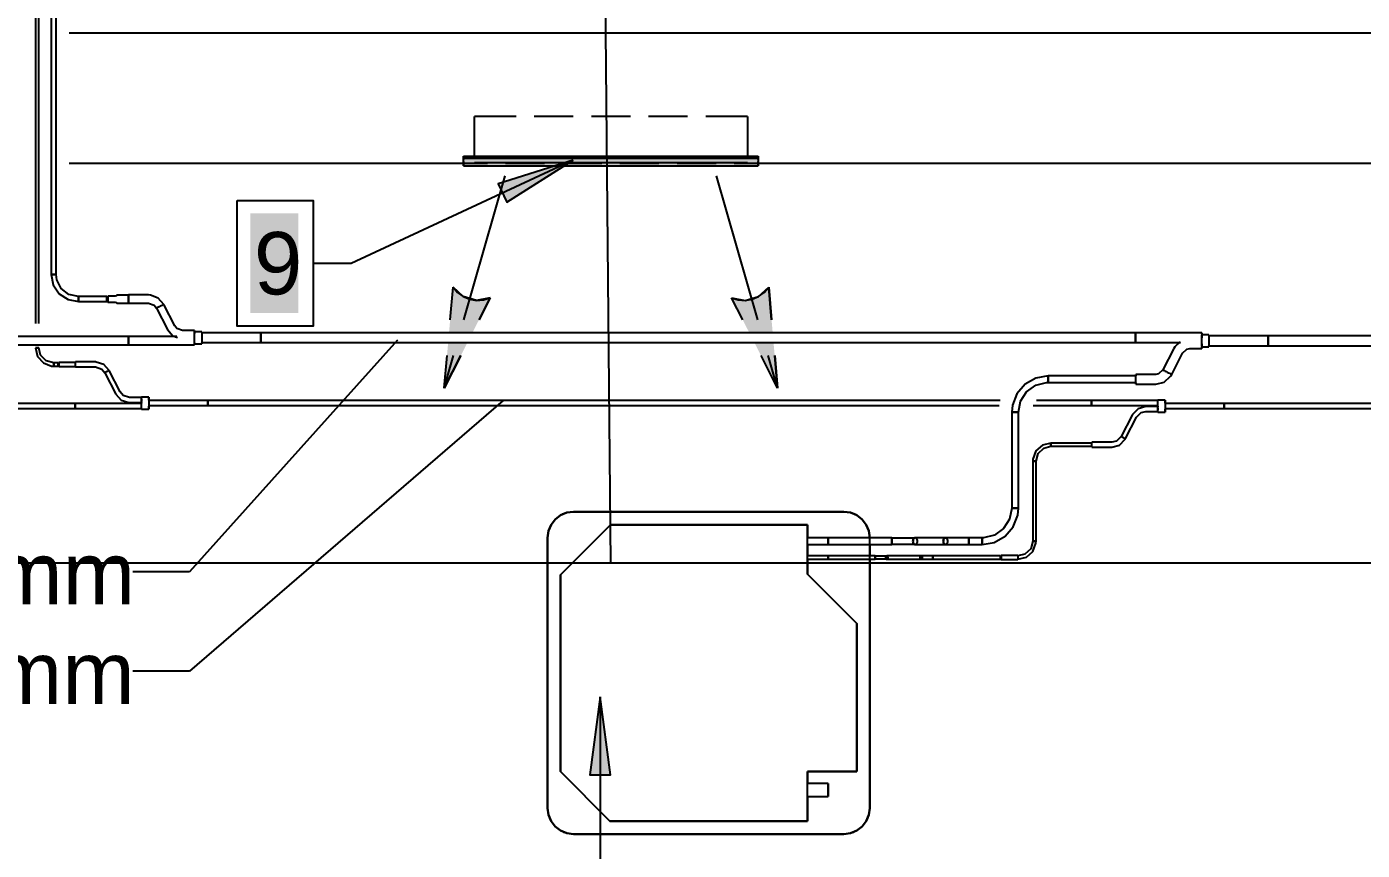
# Model space of a CAD drawing. Extents: x 25325 to 182345, y 3956 to 147305.
# Drawn here: x 91180.438 to 91182.461, y 73651.992 to 73653.239 of the extents above; entities that cross this region are included whole.
import ezdxf

# ---------------------------------------------------------------- set-up
doc = ezdxf.new("R2010")
doc.units = 0
doc.header["$MEASUREMENT"] = 0
doc.layers.add('CAT6A UNDERGROUND PORTS ROUTING', color=1, linetype='CONTINUOUS')
doc.styles.add('PDF Arial', font='arial.ttf')

# ---------------------------------------------------------------- blocks, each defined once
blk = doc.blocks.new('Sheet-Климатична и вентилационна система офис помещение етаж 4_1')
at = {"layer": 'CAT6A UNDERGROUND PORTS ROUTING', "transparency": 33554687}
for color, points in [(256, [(13.4267, 15.7441), (13.5494, 15.7441), (13.5494, 15.7477), (13.103, 15.7477), (13.103, 15.7441)]), (256, [(13.5494, 15.7332), (13.5494, 15.7441), (13.103, 15.7441), (13.103, 15.7332), (13.4267, 15.7332)]), (7, [(13.2693, 15.7417), (13.1556, 15.7061), (13.1687, 15.6779)]), (7, [(13.3098, 14.9291), (13.2943, 14.811), (13.3254, 14.811)])]:
    blk.add_hatch(color=color, dxfattribs=at).paths.add_polyline_path(points)
at = {"layer": 'CAT6A UNDERGROUND PORTS ROUTING', "true_color": 0xffffff, "transparency": 33554687}
blk.add_hatch(color=7, dxfattribs=at).paths.add_polyline_path([(12.7799, 15.6611), (12.8528, 15.6611), (12.8528, 15.5101), (12.7799, 15.5101)])
at = {"layer": 'CAT6A UNDERGROUND PORTS ROUTING', "transparency": 33554687}
h = blk.add_hatch(color=256, dxfattribs=at)
h.paths.add_polyline_path([(13.0737, 15.3964), (13.1088, 15.4654), (13.0797, 15.4654), (13.0768, 15.4326)])
h.paths.add_polyline_path([(13.0854, 15.4804), (13.1165, 15.4804), (13.1434, 15.5332), (13.1333, 15.5301), (13.1227, 15.5293), (13.1123, 15.5311), (13.1025, 15.5351), (13.0939, 15.5414), (13.0871, 15.5494), (13.081, 15.4804)])
h = blk.add_hatch(color=256, dxfattribs=at)
h.paths.add_polyline_path([(13.5787, 15.3964), (13.5726, 15.4654), (13.5436, 15.4654), (13.5602, 15.4326)])
h.paths.add_polyline_path([(13.5713, 15.4804), (13.5653, 15.5494), (13.5584, 15.5414), (13.5498, 15.5351), (13.5401, 15.5311), (13.5296, 15.5293), (13.5191, 15.5301), (13.509, 15.5332), (13.5359, 15.4804), (13.5669, 15.4804)])
at = {"layer": 'CAT6A UNDERGROUND PORTS ROUTING', "color": 6, "transparency": 33554687}
for points in [[(12.4547, 18.0364), (12.4547, 15.4943)], [(12.4597, 15.4943), (12.4597, 18.0364)], [(12.4784, 18.0035), (12.4784, 15.5688)], [(12.4859, 15.5688), (12.4859, 18.0035)], [(12.4785, 15.5688), (12.4784, 15.5688)], [(12.4784, 15.5688), (12.4785, 15.5688)], [(12.4785, 15.5688), (12.4784, 15.5688)], [(12.4821, 15.5688), (12.4811, 15.5688), (12.4802, 15.5688), (12.4795, 15.5688), (12.4789, 15.5688), (12.4785, 15.5688), (12.4784, 15.5688)], [(12.4784, 15.5688), (12.4816, 15.5529), (12.4907, 15.5394), (12.5043, 15.5305), (12.5196, 15.5276)], [(12.4784, 15.5688), (12.4785, 15.5688), (12.4789, 15.5688), (12.4795, 15.5688), (12.4802, 15.5688), (12.4811, 15.5688), (12.4821, 15.5688), (12.4831, 15.5688), (12.484, 15.5688), (12.4848, 15.5688), (12.4854, 15.5688), (12.4857, 15.5688)], [(12.4857, 15.5688), (12.4854, 15.5688), (12.4848, 15.5688), (12.484, 15.5688), (12.4831, 15.5688), (12.4821, 15.5688)], [(12.4859, 15.5688), (12.4857, 15.5688)], [(12.5196, 15.5351), (12.5052, 15.5383), (12.4936, 15.5473), (12.4869, 15.5604), (12.4859, 15.5688)], [(12.6259, 15.5376), (12.5957, 15.5376)], [(12.5957, 15.5251), (12.5957, 15.5253), (12.5957, 15.5259), (12.5957, 15.5269), (12.5957, 15.5282), (12.5957, 15.5297), (12.5957, 15.5313), (12.5957, 15.533), (12.5957, 15.5345), (12.5957, 15.5358), (12.5957, 15.5367), (12.5957, 15.5374), (12.5957, 15.5376)], [(12.6491, 15.5233), (12.6406, 15.533), (12.6286, 15.5375), (12.6259, 15.5376)], [(12.5196, 15.535), (12.5196, 15.5351)], [(12.5629, 15.5351), (12.5196, 15.5351)], [(12.5196, 15.5313), (12.5196, 15.5323), (12.5196, 15.5332), (12.5196, 15.534), (12.5196, 15.5346), (12.5196, 15.535)], [(12.5196, 15.535), (12.5196, 15.5346), (12.5196, 15.534), (12.5196, 15.5332), (12.5196, 15.5323), (12.5196, 15.5313), (12.5196, 15.5304), (12.5196, 15.5295), (12.5196, 15.5287), (12.5196, 15.5281), (12.5196, 15.5277), (12.5196, 15.5276)], [(12.5196, 15.5276), (12.5196, 15.5277), (12.5196, 15.5281), (12.5196, 15.5287), (12.5196, 15.5295), (12.5196, 15.5304), (12.5196, 15.5313)], [(12.5196, 15.5276), (12.5196, 15.5277)], [(12.5196, 15.5276), (12.5196, 15.5277)], [(12.5196, 15.5277), (12.5196, 15.5276)], [(12.5196, 15.5276), (12.5629, 15.5276)], [(12.5629, 15.5271), (12.5629, 15.529), (12.5629, 15.5331), (12.5629, 15.5355), (12.5629, 15.5356)], [(12.5629, 15.5356), (12.5629, 15.5336), (12.5629, 15.5296), (12.5629, 15.5271), (12.5629, 15.5271)], [(12.5629, 15.5351), (12.5629, 15.535), (12.5629, 15.5346), (12.5629, 15.534), (12.5629, 15.5332), (12.5629, 15.5323), (12.5629, 15.5313)], [(12.5629, 15.5313), (12.5629, 15.5323), (12.5629, 15.5332)], [(12.5629, 15.5313), (12.5629, 15.5304), (12.5629, 15.5295), (12.5629, 15.5287), (12.5629, 15.5281), (12.5629, 15.5277), (12.5629, 15.5276)], [(12.5629, 15.5295), (12.5629, 15.5304), (12.5629, 15.5313)], [(12.5642, 15.5358), (12.5642, 15.5357)], [(12.5642, 15.5357), (12.5642, 15.5358)], [(12.576, 15.5358), (12.5642, 15.5358)], [(12.5642, 15.5358), (12.5642, 15.5357)], [(12.5642, 15.5268), (12.5642, 15.527), (12.5642, 15.5274), (12.5642, 15.5282), (12.5642, 15.5291), (12.5642, 15.5302), (12.5642, 15.5313), (12.5642, 15.5325), (12.5642, 15.5336), (12.5642, 15.5345), (12.5642, 15.5352), (12.5642, 15.5357), (12.5642, 15.5358)], [(12.5642, 15.5356), (12.5642, 15.5336), (12.5642, 15.5296), (12.5642, 15.5271), (12.5642, 15.5271)], [(12.5642, 15.5271), (12.5642, 15.529), (12.5642, 15.5331), (12.5642, 15.5355), (12.5642, 15.5356)], [(12.5642, 15.5345), (12.5642, 15.5336), (12.5642, 15.5325), (12.5642, 15.5313), (12.5642, 15.5302), (12.5642, 15.5291), (12.5642, 15.5282)], [(12.5642, 15.527), (12.5642, 15.5268)], [(12.5642, 15.5268), (12.5642, 15.527)], [(12.5642, 15.527), (12.5642, 15.5268)], [(12.5642, 15.5268), (12.576, 15.5268)], [(12.5776, 15.5373), (12.576, 15.5358)], [(12.576, 15.5268), (12.5776, 15.5253)], [(12.5957, 15.5373), (12.5776, 15.5373)], [(12.5776, 15.5253), (12.5957, 15.5253)], [(12.5957, 15.5365), (12.5957, 15.5356), (12.5957, 15.5343), (12.5957, 15.5329), (12.5957, 15.5313), (12.5957, 15.5298), (12.5957, 15.5283), (12.5957, 15.5271), (12.5957, 15.5261)], [(12.5957, 15.5251), (12.6259, 15.5251)], [(12.6259, 15.5251), (12.6346, 15.522), (12.6379, 15.5177)], [(12.6387, 15.5181), (12.6381, 15.5178), (12.6379, 15.5177)], [(12.6379, 15.5177), (12.6544, 15.4853)], [(12.6396, 15.5185), (12.6387, 15.5181)], [(12.6407, 15.5191), (12.6396, 15.5185)], [(12.6421, 15.5198), (12.6407, 15.5191)], [(12.645, 15.5213), (12.6435, 15.5205), (12.6421, 15.5198)], [(12.6463, 15.5219), (12.645, 15.5213)], [(12.6491, 15.5233), (12.6489, 15.5232), (12.6483, 15.523), (12.6475, 15.5225), (12.6463, 15.5219)], [(12.6655, 15.491), (12.6491, 15.5233)], [(12.6544, 15.4853), (12.6629, 15.4757), (12.6698, 15.4732)], [(12.6775, 15.4837), (12.6689, 15.4868), (12.6655, 15.491)], [(12.6957, 15.4837), (12.6775, 15.4837)], [(12.6957, 15.4837), (12.6957, 15.4835), (12.6957, 15.4828), (12.6957, 15.4818), (12.6957, 15.4806), (12.6957, 15.4793)], [(12.6957, 15.482), (12.6957, 15.4828)], [(12.7067, 15.482), (12.6957, 15.482)], [(12.6957, 15.4641), (12.6957, 15.465), (12.6957, 15.4665), (12.6957, 15.4684), (12.6957, 15.4705), (12.6957, 15.4729), (12.6957, 15.4752), (12.6957, 15.4774), (12.6957, 15.4793), (12.6957, 15.4807), (12.6957, 15.4817)], [(12.7067, 15.482), (12.7067, 15.4817), (12.7067, 15.4807), (12.7067, 15.4793), (12.7067, 15.4774), (12.7067, 15.4752), (12.7067, 15.4729), (12.7067, 15.4705), (12.7067, 15.4684), (12.7067, 15.4665), (12.7067, 15.465), (12.7067, 15.4641), (12.7067, 15.4638)], [(12.7067, 15.4807), (12.7067, 15.4817)], [(12.796, 15.4804), (12.7067, 15.4804)], [(12.796, 15.4804), (12.796, 15.4802), (12.796, 15.4794), (12.796, 15.4782), (12.796, 15.4767), (12.796, 15.4748), (12.796, 15.4729), (12.796, 15.4709), (12.796, 15.4691), (12.796, 15.4676), (12.796, 15.4664), (12.796, 15.4656), (12.796, 15.4654)], [(14.1208, 15.4804), (12.796, 15.4804)], [(12.796, 15.4729), (12.796, 15.4748), (12.796, 15.4767), (12.796, 15.4782), (12.796, 15.4794), (12.796, 15.4802), (12.796, 15.4804)], [(14.1208, 15.4804), (14.1208, 15.4802), (14.1208, 15.4794), (14.1208, 15.4782), (14.1208, 15.4767), (14.1208, 15.4748), (14.1208, 15.4729)], [(14.2212, 15.4804), (14.1208, 15.4804)], [(14.1208, 15.4654), (14.1208, 15.4656), (14.1208, 15.4664), (14.1208, 15.4676), (14.1208, 15.4691), (14.1208, 15.4709), (14.1208, 15.4729), (14.1208, 15.4748), (14.1208, 15.4767), (14.1208, 15.4782), (14.1208, 15.4794), (14.1208, 15.4802), (14.1208, 15.4804)], [(14.2212, 15.4804), (14.2212, 15.4802), (14.2212, 15.4794), (14.2212, 15.4782), (14.2212, 15.4767), (14.2212, 15.4748), (14.2212, 15.4729)], [(14.2212, 15.4785), (14.2212, 15.4794)], [(14.2322, 15.4774), (14.2212, 15.4774)], [(14.2212, 15.4596), (14.2212, 15.4605), (14.2212, 15.4619), (14.2212, 15.4638), (14.2212, 15.466), (14.2212, 15.4683), (14.2212, 15.4707), (14.2212, 15.4729), (14.2212, 15.4748), (14.2212, 15.4762), (14.2212, 15.4771)], [(14.2322, 15.4774), (14.2322, 15.4771), (14.2322, 15.4762), (14.2322, 15.4748), (14.2322, 15.4729), (14.2322, 15.4707), (14.2322, 15.4683), (14.2322, 15.466), (14.2322, 15.4638), (14.2322, 15.4619), (14.2322, 15.4605), (14.2322, 15.4596), (14.2322, 15.4593)], [(14.2322, 15.4762), (14.2322, 15.4771)], [(12.5953, 15.4746), (10.4369, 15.4746)], [(10.4369, 15.4621), (12.5953, 15.4621)], [(12.4548, 15.4573), (12.4547, 15.4573)], [(12.4547, 15.4573), (12.4548, 15.4573)], [(12.4548, 15.4573), (12.4547, 15.4573)], [(12.4572, 15.4573), (12.4565, 15.4573), (12.4559, 15.4573), (12.4554, 15.4573), (12.455, 15.4573), (12.4548, 15.4573), (12.4547, 15.4573)], [(12.4547, 15.4573), (12.4579, 15.4445), (12.4667, 15.4346), (12.4791, 15.43), (12.4822, 15.4298)], [(12.4547, 15.4573), (12.4548, 15.4573), (12.455, 15.4573), (12.4554, 15.4573), (12.4559, 15.4573), (12.4565, 15.4573), (12.4572, 15.4573), (12.4578, 15.4573), (12.4584, 15.4573), (12.4589, 15.4573), (12.4593, 15.4573), (12.4596, 15.4573)], [(12.4596, 15.4573), (12.4593, 15.4573), (12.4589, 15.4573), (12.4584, 15.4573), (12.4578, 15.4573), (12.4572, 15.4573)], [(12.4597, 15.4573), (12.4596, 15.4573)], [(12.4822, 15.4348), (12.4706, 15.438), (12.4624, 15.4466), (12.4597, 15.4573)], [(12.5953, 15.4746), (12.5953, 15.4744), (12.5953, 15.4738), (12.5953, 15.4728), (12.5953, 15.4715), (12.5953, 15.47), (12.5953, 15.4683)], [(12.6687, 15.4746), (12.5953, 15.4746)], [(12.5953, 15.4621), (12.5953, 15.4623), (12.5953, 15.4629), (12.5953, 15.4639), (12.5953, 15.4652), (12.5953, 15.4667), (12.5953, 15.4683), (12.5953, 15.47), (12.5953, 15.4715), (12.5953, 15.4728), (12.5953, 15.4738), (12.5953, 15.4744), (12.5953, 15.4746)], [(12.5953, 15.4683), (12.5953, 15.4667), (12.5953, 15.4652), (12.5953, 15.4639), (12.5953, 15.4629), (12.5953, 15.4623), (12.5953, 15.4621)], [(12.5953, 15.4621), (12.6957, 15.4621)], [(12.6957, 15.4652), (12.6957, 15.4639), (12.6957, 15.4629), (12.6957, 15.4623), (12.6957, 15.4621)], [(12.6957, 15.4638), (12.7067, 15.4638)], [(12.6957, 15.4629), (12.6957, 15.4638)], [(12.7067, 15.4654), (12.796, 15.4654)], [(12.7067, 15.4641), (12.7067, 15.465)], [(12.796, 15.4654), (12.796, 15.4656), (12.796, 15.4664), (12.796, 15.4676), (12.796, 15.4691), (12.796, 15.4709), (12.796, 15.4729)], [(12.796, 15.4654), (14.1208, 15.4654)], [(14.1208, 15.4729), (14.1208, 15.4709), (14.1208, 15.4691), (14.1208, 15.4676), (14.1208, 15.4664), (14.1208, 15.4656), (14.1208, 15.4654)], [(14.1208, 15.4654), (14.1889, 15.4654)], [(14.1887, 15.4668), (14.1804, 15.4593), (14.1788, 15.4565)], [(14.2212, 15.4638), (14.2212, 15.4619), (14.2212, 15.46), (14.2212, 15.4585), (14.2212, 15.4573), (14.2212, 15.4565), (14.2212, 15.4563)], [(14.2212, 15.4593), (14.2322, 15.4593)], [(14.2212, 15.4573), (14.2212, 15.4585)], [(14.3216, 15.4759), (14.2322, 15.4759)], [(14.2322, 15.4608), (14.3216, 15.4608)], [(14.2322, 15.4596), (14.2322, 15.4605)], [(14.3216, 15.4759), (14.3216, 15.4756), (14.3216, 15.4749), (14.3216, 15.4737), (14.3216, 15.4721), (14.3216, 15.4703), (14.3216, 15.4683), (14.3216, 15.4664), (14.3216, 15.4646), (14.3216, 15.463), (14.3216, 15.4618), (14.3216, 15.4611), (14.3216, 15.4608)], [(16.5927, 15.4759), (14.3216, 15.4759)], [(14.3216, 15.4683), (14.3216, 15.4703), (14.3216, 15.4721), (14.3216, 15.4737), (14.3216, 15.4749), (14.3216, 15.4756), (14.3216, 15.4759)], [(14.3216, 15.4608), (14.3216, 15.4611), (14.3216, 15.4618), (14.3216, 15.463), (14.3216, 15.4646), (14.3216, 15.4664), (14.3216, 15.4683)], [(14.3216, 15.4608), (16.5927, 15.4608)], [(14.1788, 15.4565), (14.1623, 15.4241)], [(14.1757, 15.4173), (14.1922, 15.4497)], [(14.1922, 15.4497), (14.1986, 15.4555), (14.203, 15.4563)], [(14.203, 15.4563), (14.2212, 15.4563)], [(12.4822, 15.4348), (12.4822, 15.4347)], [(12.4822, 15.4347), (12.4822, 15.4348)], [(12.4888, 15.4348), (12.4822, 15.4348)], [(12.4822, 15.4323), (12.4822, 15.433), (12.4822, 15.4336), (12.4822, 15.4341), (12.4822, 15.4345), (12.4822, 15.4347)], [(12.4822, 15.4347), (12.4822, 15.4345), (12.4822, 15.4341), (12.4822, 15.4336), (12.4822, 15.433), (12.4822, 15.4323), (12.4822, 15.4317), (12.4822, 15.4311), (12.4822, 15.4305), (12.4822, 15.4302), (12.4822, 15.4299), (12.4822, 15.4298)], [(12.4822, 15.4345), (12.4822, 15.4341)], [(12.4822, 15.4341), (12.4822, 15.4345)], [(12.4822, 15.4298), (12.4822, 15.4299), (12.4822, 15.4302), (12.4822, 15.4305), (12.4822, 15.4311), (12.4822, 15.4317), (12.4822, 15.4323)], [(12.4822, 15.4305), (12.4822, 15.4302), (12.4822, 15.4299), (12.4822, 15.4298)], [(12.4822, 15.4298), (12.4822, 15.4299), (12.4822, 15.4302), (12.4822, 15.4305)], [(12.4822, 15.4299), (12.4822, 15.4298)], [(12.4822, 15.4298), (12.4822, 15.4299)], [(12.4822, 15.4298), (12.4822, 15.4299)], [(12.4822, 15.4299), (12.4822, 15.4298)], [(12.4822, 15.4298), (12.4888, 15.4298)], [(12.4888, 15.4334), (12.4888, 15.4349), (12.4888, 15.4349)], [(12.4888, 15.4349), (12.4888, 15.4337), (12.4888, 15.4312), (12.4888, 15.4297), (12.4888, 15.4297)], [(12.4888, 15.4348), (12.4888, 15.4347), (12.4888, 15.4345), (12.4888, 15.4341), (12.4888, 15.4336), (12.4888, 15.433), (12.4888, 15.4323)], [(12.4888, 15.4341), (12.4888, 15.4345), (12.4888, 15.4347), (12.4888, 15.4348)], [(12.4888, 15.4297), (12.4888, 15.4309), (12.4888, 15.4326)], [(12.4888, 15.4323), (12.4888, 15.4317), (12.4888, 15.4311), (12.4888, 15.4305), (12.4888, 15.4302), (12.4888, 15.4299), (12.4888, 15.4298)], [(12.4888, 15.4298), (12.4888, 15.4299), (12.4888, 15.4302), (12.4888, 15.4305)], [(12.49, 15.4352), (12.49, 15.4353)], [(12.49, 15.4353), (12.49, 15.4352)], [(12.4988, 15.4353), (12.49, 15.4353)], [(12.49, 15.4293), (12.49, 15.4294), (12.49, 15.4297), (12.49, 15.4302), (12.49, 15.4308), (12.49, 15.4315), (12.49, 15.4323), (12.49, 15.4331), (12.49, 15.4338), (12.49, 15.4344), (12.49, 15.4349), (12.49, 15.4352), (12.49, 15.4353)], [(12.49, 15.4353), (12.49, 15.4352), (12.49, 15.4349)], [(12.49, 15.4349), (12.49, 15.4337), (12.49, 15.4312), (12.49, 15.4297)], [(12.49, 15.4297), (12.49, 15.4309), (12.49, 15.4334), (12.49, 15.4349), (12.49, 15.4349)], [(12.49, 15.4297), (12.49, 15.4294), (12.49, 15.4293)], [(12.49, 15.4293), (12.49, 15.4294)], [(12.49, 15.4294), (12.49, 15.4293)], [(12.49, 15.4293), (12.4988, 15.4293)], [(12.5004, 15.4353), (12.4988, 15.4353)], [(12.4988, 15.4293), (12.5004, 15.4293)], [(12.5152, 15.4353), (12.5004, 15.4353)], [(12.5004, 15.4293), (12.5152, 15.4293)], [(12.5152, 15.4359), (12.5152, 15.4361)], [(12.5455, 15.4361), (12.5152, 15.4361)], [(12.5152, 15.4286), (12.5152, 15.4287), (12.5152, 15.4291), (12.5152, 15.4297), (12.5152, 15.4304), (12.5152, 15.4313), (12.5152, 15.4323), (12.5152, 15.4333), (12.5152, 15.4342), (12.5152, 15.435), (12.5152, 15.4356), (12.5152, 15.4359), (12.5152, 15.4361)], [(12.5152, 15.4286), (12.5152, 15.4287)], [(12.5152, 15.4286), (12.5455, 15.4286)], [(12.5664, 15.4232), (12.5583, 15.4323), (12.5467, 15.436), (12.5455, 15.4361)], [(12.5455, 15.4286), (12.555, 15.4254), (12.5598, 15.4198)], [(12.5598, 15.4198), (12.5762, 15.3874)], [(12.5622, 15.4211), (12.5614, 15.4207), (12.5607, 15.4203), (12.5602, 15.42), (12.5599, 15.4199)], [(12.564, 15.4219), (12.5631, 15.4215), (12.5622, 15.4211)], [(12.5664, 15.4232), (12.5663, 15.4231), (12.566, 15.423), (12.5655, 15.4227), (12.5648, 15.4223), (12.564, 15.4219)], [(12.5664, 15.4232), (12.5663, 15.4231)], [(12.5829, 15.3908), (12.5664, 15.4232)], [(14.1515, 15.4174), (14.1212, 15.4174)], [(14.1212, 15.4024), (14.1212, 15.4026), (14.1212, 15.4034), (14.1212, 15.4046), (14.1212, 15.4061), (14.1212, 15.408), (14.1212, 15.4099), (14.1212, 15.4118), (14.1212, 15.4137), (14.1212, 15.4152), (14.1212, 15.4164), (14.1212, 15.4172), (14.1212, 15.4174)], [(14.1212, 15.4164), (14.1212, 15.4152)], [(14.1623, 15.4241), (14.1559, 15.4183), (14.1515, 15.4174)], [(14.1515, 15.4024), (14.1642, 15.4056), (14.174, 15.4144), (14.1757, 15.4173)], [(14.1623, 15.4241), (14.1625, 15.424), (14.1632, 15.4236)], [(14.1632, 15.4236), (14.1643, 15.4231), (14.1657, 15.4224)], [(14.1657, 15.4224), (14.1673, 15.4216)], [(14.1673, 15.4216), (14.169, 15.4207), (14.1708, 15.4198)], [(14.1708, 15.4198), (14.1724, 15.419), (14.1738, 15.4183), (14.1748, 15.4178), (14.1755, 15.4174), (14.1757, 15.4173)], [(13.9884, 15.4149), (13.9699, 15.4117), (13.9535, 15.4024), (13.9412, 15.3881), (13.9344, 15.3705), (13.9334, 15.3599)], [(13.9434, 15.3599), (13.9466, 15.3766), (13.9558, 15.3909), (13.9697, 15.4008), (13.9862, 15.4048), (13.9884, 15.4049)], [(14.1212, 15.4149), (13.9884, 15.4149)], [(13.9884, 15.4099), (13.9884, 15.4112), (13.9884, 15.4124), (13.9884, 15.4134), (13.9884, 15.4142), (13.9884, 15.4147), (13.9884, 15.4149)], [(13.9884, 15.4149), (13.9884, 15.4147), (13.9884, 15.4142), (13.9884, 15.4134), (13.9884, 15.4124), (13.9884, 15.4112), (13.9884, 15.4099), (13.9884, 15.4086), (13.9884, 15.4074), (13.9884, 15.4064), (13.9884, 15.4056), (13.9884, 15.4051), (13.9884, 15.4049)], [(13.9884, 15.4049), (13.9884, 15.4051), (13.9884, 15.4056), (13.9884, 15.4064), (13.9884, 15.4074), (13.9884, 15.4086), (13.9884, 15.4099)], [(13.9884, 15.4049), (14.1212, 15.4049)], [(14.1212, 15.4046), (14.1212, 15.4034)], [(14.1212, 15.4024), (14.1515, 15.4024)], [(12.5762, 15.3874), (12.5844, 15.3784), (12.596, 15.3747), (12.5971, 15.3747)], [(12.5971, 15.3822), (12.5876, 15.3853), (12.5829, 15.3909)], [(12.6152, 15.3822), (12.5971, 15.3822)], [(12.6263, 15.3829), (12.6152, 15.3829)], [(12.6152, 15.3648), (12.6152, 15.3651), (12.6152, 15.366), (12.6152, 15.3675), (12.6152, 15.3693), (12.6152, 15.3715), (12.6152, 15.3739), (12.6152, 15.3762), (12.6152, 15.3784), (12.6152, 15.3803), (12.6152, 15.3817), (12.6152, 15.3826), (12.6152, 15.3829)], [(12.6152, 15.3803), (12.6152, 15.3794), (12.6152, 15.3784), (12.6152, 15.3774), (12.6152, 15.3765)], [(12.6263, 15.3829), (12.6263, 15.3826), (12.6263, 15.3817), (12.6263, 15.3803), (12.6263, 15.3784), (12.6263, 15.3762), (12.6263, 15.3739), (12.6263, 15.3715), (12.6263, 15.3693), (12.6263, 15.3675), (12.6263, 15.366), (12.6263, 15.3651), (12.6263, 15.3648)], [(12.6263, 15.3784), (12.6263, 15.3803), (12.6263, 15.3817), (12.6263, 15.3826)], [(12.7156, 15.3776), (12.6263, 15.3776)], [(12.7156, 15.3776), (12.7156, 15.3775)], [(12.7156, 15.3775), (12.7156, 15.3776)], [(12.7156, 15.3776), (12.7156, 15.3775), (12.7156, 15.3771), (12.7156, 15.3765), (12.7156, 15.3757), (12.7156, 15.3748), (12.7156, 15.3739), (12.7156, 15.3729), (12.7156, 15.372), (12.7156, 15.3712), (12.7156, 15.3706), (12.7156, 15.3703), (12.7156, 15.3701)], [(13.9161, 15.3776), (12.7156, 15.3776)], [(12.7156, 15.3739), (12.7156, 15.3748), (12.7156, 15.3757), (12.7156, 15.3765), (12.7156, 15.3771), (12.7156, 15.3775), (12.7156, 15.3776)], [(14.0543, 15.3776), (13.9711, 15.3776)], [(14.0543, 15.3776), (14.0543, 15.3775)], [(14.0543, 15.3775), (14.0543, 15.3776)], [(14.0543, 15.3776), (14.0543, 15.3775), (14.0543, 15.3771), (14.0543, 15.3765), (14.0543, 15.3757), (14.0543, 15.3748), (14.0543, 15.3739)], [(14.1546, 15.3776), (14.0543, 15.3776)], [(14.0543, 15.3701), (14.0543, 15.3703), (14.0543, 15.3706), (14.0543, 15.3712), (14.0543, 15.372), (14.0543, 15.3729), (14.0543, 15.3739), (14.0543, 15.3748), (14.0543, 15.3757), (14.0543, 15.3765), (14.0543, 15.3771), (14.0543, 15.3775), (14.0543, 15.3776)], [(14.1657, 15.3784), (14.1546, 15.3784)], [(14.1546, 15.3603), (14.1546, 15.3606), (14.1546, 15.3615), (14.1546, 15.3629), (14.1546, 15.3648), (14.1546, 15.367), (14.1546, 15.3693), (14.1546, 15.3717), (14.1546, 15.3739), (14.1546, 15.3757), (14.1546, 15.3772), (14.1546, 15.3781), (14.1546, 15.3784)], [(14.1657, 15.3784), (14.1657, 15.3781), (14.1657, 15.3772), (14.1657, 15.3757), (14.1657, 15.3739), (14.1657, 15.3717), (14.1657, 15.3693), (14.1657, 15.367), (14.1657, 15.3648), (14.1657, 15.3629), (14.1657, 15.3615), (14.1657, 15.3606), (14.1657, 15.3603)], [(14.1657, 15.3739), (14.1657, 15.3757), (14.1657, 15.3772), (14.1657, 15.3781)], [(12.5149, 15.3731), (10.458, 15.3731)], [(10.458, 15.3656), (12.5149, 15.3656)], [(12.5149, 15.3731), (12.5149, 15.3729)], [(12.5149, 15.3729), (12.5149, 15.3731)], [(12.5149, 15.3731), (12.5149, 15.3729), (12.5149, 15.3726), (12.5149, 15.372), (12.5149, 15.3712), (12.5149, 15.3703), (12.5149, 15.3693)], [(12.6152, 15.3731), (12.5149, 15.3731)], [(12.5149, 15.3656), (12.5149, 15.3657), (12.5149, 15.3661), (12.5149, 15.3667), (12.5149, 15.3675), (12.5149, 15.3684), (12.5149, 15.3693), (12.5149, 15.3703), (12.5149, 15.3712), (12.5149, 15.372), (12.5149, 15.3726), (12.5149, 15.3729), (12.5149, 15.3731)], [(12.5149, 15.3693), (12.5149, 15.3684), (12.5149, 15.3675), (12.5149, 15.3667), (12.5149, 15.3661), (12.5149, 15.3657), (12.5149, 15.3656)], [(12.5149, 15.3657), (12.5149, 15.3656)], [(12.5149, 15.3656), (12.5149, 15.3657)], [(12.5149, 15.3656), (12.6152, 15.3656)], [(12.5971, 15.3747), (12.6152, 15.3747)], [(12.6152, 15.3748), (12.6152, 15.3739)], [(12.6152, 15.3648), (12.6263, 15.3648)], [(12.6263, 15.3701), (12.7156, 15.3701)], [(12.6263, 15.3651), (12.6263, 15.366), (12.6263, 15.3675), (12.6263, 15.3693)], [(12.7156, 15.3701), (12.7156, 15.3703), (12.7156, 15.3706), (12.7156, 15.3712), (12.7156, 15.372), (12.7156, 15.3729), (12.7156, 15.3739)], [(12.7156, 15.3703), (12.7156, 15.3701)], [(12.7156, 15.3701), (12.7156, 15.3703)], [(12.7156, 15.3701), (13.9146, 15.3701)], [(13.9334, 15.3599), (13.9334, 15.2147)], [(13.9334, 15.3599), (13.9336, 15.3599), (13.9341, 15.3599), (13.9349, 15.3599), (13.9359, 15.3599), (13.9371, 15.3599), (13.9384, 15.3599)], [(13.9434, 15.3599), (13.9432, 15.3599), (13.9427, 15.3599), (13.9419, 15.3599), (13.9409, 15.3599), (13.9397, 15.3599), (13.9384, 15.3599), (13.9371, 15.3599), (13.9359, 15.3599), (13.9349, 15.3599), (13.9341, 15.3599), (13.9336, 15.3599), (13.9334, 15.3599)], [(13.9384, 15.3599), (13.9397, 15.3599), (13.9409, 15.3599), (13.9419, 15.3599), (13.9427, 15.3599), (13.9432, 15.3599), (13.9434, 15.3599)], [(13.9434, 15.2147), (13.9434, 15.3599)], [(13.9658, 15.3701), (14.0543, 15.3701)], [(14.0543, 15.3739), (14.0543, 15.3729), (14.0543, 15.372), (14.0543, 15.3712), (14.0543, 15.3706), (14.0543, 15.3703), (14.0543, 15.3701)], [(14.0543, 15.3703), (14.0543, 15.3701)], [(14.0543, 15.3701), (14.0543, 15.3703)], [(14.0543, 15.3701), (14.1546, 15.3701)], [(14.1156, 15.3557), (14.0992, 15.3234)], [(14.1365, 15.3685), (14.1247, 15.3654), (14.1161, 15.3567), (14.1156, 15.3558)], [(14.1223, 15.3523), (14.1294, 15.3594), (14.1365, 15.361)], [(14.1546, 15.3685), (14.1365, 15.3685)], [(14.1365, 15.361), (14.1546, 15.361)], [(14.1546, 15.3693), (14.1546, 15.3684)], [(14.1546, 15.3667), (14.1546, 15.3658), (14.1546, 15.3648), (14.1546, 15.3638), (14.1546, 15.3629)], [(14.1546, 15.3603), (14.1657, 15.3603)], [(14.255, 15.3731), (14.1657, 15.3731)], [(14.1657, 15.3656), (14.255, 15.3656)], [(14.1657, 15.3606), (14.1657, 15.3615), (14.1657, 15.3629), (14.1657, 15.3648)], [(14.255, 15.3731), (14.255, 15.3729)], [(14.255, 15.3729), (14.255, 15.3731)], [(14.255, 15.3731), (14.255, 15.3729), (14.255, 15.3726), (14.255, 15.372), (14.255, 15.3712), (14.255, 15.3703), (14.255, 15.3693), (14.255, 15.3684), (14.255, 15.3675), (14.255, 15.3667), (14.255, 15.3661), (14.255, 15.3657), (14.255, 15.3656)], [(16.4694, 15.3731), (14.255, 15.3731)], [(14.255, 15.3693), (14.255, 15.3703), (14.255, 15.3712), (14.255, 15.372), (14.255, 15.3726), (14.255, 15.3729), (14.255, 15.3731)], [(14.255, 15.3656), (14.255, 15.3657), (14.255, 15.3661), (14.255, 15.3667), (14.255, 15.3675), (14.255, 15.3684), (14.255, 15.3693)], [(14.255, 15.3657), (14.255, 15.3656)], [(14.255, 15.3656), (14.255, 15.3657)], [(14.255, 15.3656), (16.4694, 15.3656)], [(14.1058, 15.32), (14.1223, 15.3523)], [(14.0992, 15.3234), (14.0921, 15.3163), (14.0849, 15.3146)], [(14.0849, 15.3071), (14.0967, 15.3103), (14.1053, 15.319), (14.1059, 15.32)], [(14.0993, 15.3233), (14.0996, 15.3232), (14.1001, 15.3229), (14.1008, 15.3225), (14.1016, 15.3221)], [(14.1016, 15.3221), (14.1025, 15.3217), (14.1034, 15.3213)], [(14.1034, 15.3213), (14.1042, 15.3208), (14.1049, 15.3205), (14.1054, 15.3202), (14.1057, 15.3201), (14.1059, 15.32)], [(14.1057, 15.3201), (14.1059, 15.32)], [(13.9928, 15.3134), (13.9799, 15.3102), (13.97, 15.3014), (13.9654, 15.2889), (13.9652, 15.2858)], [(13.9702, 15.2858), (13.9734, 15.2974), (13.982, 15.3057), (13.9928, 15.3084)], [(13.9928, 15.3133), (13.9928, 15.3134)], [(13.9928, 15.3134), (13.9928, 15.3133)], [(13.9928, 15.3133), (13.9928, 15.3134)], [(14.0547, 15.3134), (13.9928, 15.3134)], [(13.9928, 15.3109), (13.9928, 15.3115), (13.9928, 15.3121), (13.9928, 15.3127), (13.9928, 15.3131), (13.9928, 15.3133), (13.9928, 15.3134)], [(13.9928, 15.3134), (13.9928, 15.3133), (13.9928, 15.3131), (13.9928, 15.3127), (13.9928, 15.3121), (13.9928, 15.3115), (13.9928, 15.3109), (13.9928, 15.3102), (13.9928, 15.3096), (13.9928, 15.3091), (13.9928, 15.3087), (13.9928, 15.3085)], [(13.9928, 15.3085), (13.9928, 15.3087), (13.9928, 15.3091), (13.9928, 15.3096), (13.9928, 15.3102), (13.9928, 15.3109)], [(13.9928, 15.3084), (13.9928, 15.3085)], [(13.9928, 15.3084), (14.0547, 15.3084)], [(14.0547, 15.3145), (14.0547, 15.3146)], [(14.0849, 15.3146), (14.0547, 15.3146)], [(14.0547, 15.3071), (14.0547, 15.3073), (14.0547, 15.3076), (14.0547, 15.3082), (14.0547, 15.309), (14.0547, 15.3099), (14.0547, 15.3109), (14.0547, 15.3119), (14.0547, 15.3128), (14.0547, 15.3135), (14.0547, 15.3141), (14.0547, 15.3145), (14.0547, 15.3146)], [(14.0547, 15.3071), (14.0547, 15.3073)], [(14.0547, 15.3071), (14.0849, 15.3071)], [(13.9652, 15.2858), (13.9653, 15.2858)], [(13.9652, 15.2858), (13.9653, 15.2858)], [(13.9653, 15.2858), (13.9652, 15.2858)], [(13.9652, 15.2858), (13.9652, 15.1648)], [(13.9652, 15.2858), (13.9653, 15.2858), (13.9656, 15.2858), (13.966, 15.2858), (13.9665, 15.2858), (13.9671, 15.2858), (13.9677, 15.2858)], [(13.9702, 15.2858), (13.9699, 15.2858), (13.9695, 15.2858), (13.969, 15.2858), (13.9684, 15.2858), (13.9677, 15.2858), (13.9671, 15.2858), (13.9665, 15.2858), (13.966, 15.2858), (13.9656, 15.2858), (13.9653, 15.2858), (13.9652, 15.2858)], [(13.9677, 15.2858), (13.9684, 15.2858), (13.969, 15.2858), (13.9695, 15.2858), (13.9699, 15.2858), (13.9702, 15.2858)], [(13.9702, 15.2858), (13.9702, 15.2858)], [(13.9702, 15.1648), (13.9702, 15.2858)], [(13.8884, 15.1597), (13.907, 15.1629), (13.9233, 15.1722), (13.9356, 15.1865), (13.9424, 15.2041), (13.9434, 15.2147)], [(13.9334, 15.2147), (13.9302, 15.198), (13.921, 15.1837), (13.9072, 15.1738), (13.8906, 15.1698), (13.8884, 15.1697)], [(13.9384, 15.2147), (13.9371, 15.2147), (13.9359, 15.2147), (13.9349, 15.2147), (13.9341, 15.2147), (13.9336, 15.2147), (13.9334, 15.2147)], [(13.9334, 15.2147), (13.9336, 15.2147), (13.9341, 15.2147), (13.9349, 15.2147), (13.9359, 15.2147), (13.9371, 15.2147), (13.9384, 15.2147), (13.9397, 15.2147), (13.9409, 15.2147), (13.9419, 15.2147), (13.9427, 15.2147), (13.9432, 15.2147), (13.9434, 15.2147)], [(13.9434, 15.2147), (13.9432, 15.2147), (13.9427, 15.2147), (13.9419, 15.2147), (13.9409, 15.2147), (13.9397, 15.2147), (13.9384, 15.2147)], [(13.752, 15.1697), (13.6554, 15.1697)], [(13.6554, 15.1647), (13.6554, 15.166), (13.6554, 15.1672), (13.6554, 15.1683), (13.6554, 15.1691), (13.6554, 15.1696), (13.6554, 15.1697)], [(13.6554, 15.1597), (13.6554, 15.1599), (13.6554, 15.1604), (13.6554, 15.1612), (13.6554, 15.1622), (13.6554, 15.1634), (13.6554, 15.1647)], [(13.6554, 15.1597), (13.752, 15.1597)], [(13.752, 15.1697), (13.752, 15.1696), (13.752, 15.1691), (13.752, 15.1683), (13.752, 15.1672), (13.752, 15.166), (13.752, 15.1647)], [(13.752, 15.1697), (13.7696, 15.1697), (13.785, 15.1697), (13.7873, 15.1697)], [(13.752, 15.1647), (13.752, 15.166), (13.752, 15.1672), (13.752, 15.1683), (13.752, 15.1691), (13.752, 15.1696), (13.752, 15.1697)], [(13.752, 15.1647), (13.752, 15.1634), (13.752, 15.1622), (13.752, 15.1612), (13.752, 15.1604), (13.752, 15.1599), (13.752, 15.1597)], [(13.752, 15.1597), (13.752, 15.1599), (13.752, 15.1604), (13.752, 15.1612), (13.752, 15.1622), (13.752, 15.1634), (13.752, 15.1647)], [(13.7873, 15.1597), (13.7725, 15.1597), (13.7551, 15.1597), (13.752, 15.1597)], [(13.7838, 15.1647), (13.7839, 15.166), (13.7842, 15.1672), (13.7848, 15.1683), (13.7855, 15.1691), (13.7864, 15.1696), (13.7873, 15.1697)], [(13.7873, 15.1697), (13.7864, 15.1696), (13.7855, 15.1691), (13.7848, 15.1683), (13.7842, 15.1672), (13.7839, 15.166), (13.7838, 15.1647)], [(13.7873, 15.1597), (13.7864, 15.1599), (13.7855, 15.1604), (13.7848, 15.1612), (13.7842, 15.1622), (13.7839, 15.1634), (13.7838, 15.1647)], [(13.7838, 15.1647), (13.7839, 15.1634), (13.7842, 15.1622), (13.7848, 15.1612), (13.7855, 15.1604), (13.7864, 15.1599), (13.7873, 15.1597)], [(13.8332, 15.1697), (13.7873, 15.1697)], [(13.7873, 15.1597), (13.8332, 15.1597)], [(13.7882, 15.1696), (13.7875, 15.1697)], [(13.7875, 15.1598), (13.7882, 15.1599)], [(13.7891, 15.1691), (13.7882, 15.1696)], [(13.7882, 15.1599), (13.7891, 15.1604)], [(13.7898, 15.1683), (13.7891, 15.1691)], [(13.7891, 15.1604), (13.7898, 15.1612)], [(13.7904, 15.1672), (13.7898, 15.1683)], [(13.7898, 15.1612), (13.7904, 15.1622)], [(13.7907, 15.166), (13.7904, 15.1672)], [(13.7904, 15.1622), (13.7907, 15.1634)], [(13.7908, 15.1647), (13.7907, 15.166)], [(13.7907, 15.1634), (13.7908, 15.1647)], [(13.8332, 15.1697), (13.8323, 15.1696), (13.8314, 15.1691), (13.8307, 15.1683), (13.8301, 15.1672), (13.8298, 15.166), (13.8296, 15.1647)], [(13.8296, 15.1647), (13.8298, 15.166), (13.8301, 15.1672), (13.8307, 15.1683), (13.8314, 15.1691), (13.8323, 15.1696), (13.8332, 15.1697), (13.8341, 15.1696)], [(13.8296, 15.1647), (13.8298, 15.1634), (13.8301, 15.1622), (13.8307, 15.1612), (13.8314, 15.1604), (13.8323, 15.1599), (13.8332, 15.1597)], [(13.8341, 15.1599), (13.8332, 15.1597), (13.8323, 15.1599), (13.8314, 15.1604), (13.8307, 15.1612), (13.8301, 15.1622), (13.8298, 15.1634), (13.8296, 15.1647)], [(13.8341, 15.1696), (13.8332, 15.1697)], [(13.8685, 15.1697), (13.8509, 15.1697), (13.8355, 15.1697), (13.8332, 15.1697)], [(13.8332, 15.1597), (13.8341, 15.1599)], [(13.8332, 15.1597), (13.8479, 15.1597), (13.8653, 15.1597), (13.8685, 15.1597)], [(13.8349, 15.1691), (13.8341, 15.1696)], [(13.8341, 15.1599), (13.8349, 15.1604)], [(13.8357, 15.1683), (13.8349, 15.1691)], [(13.8349, 15.1604), (13.8357, 15.1612)], [(13.8362, 15.1672), (13.8357, 15.1683)], [(13.8357, 15.1612), (13.8362, 15.1622)], [(13.8366, 15.166), (13.8362, 15.1672)], [(13.8362, 15.1622), (13.8366, 15.1634)], [(13.8367, 15.1647), (13.8366, 15.166)], [(13.8366, 15.1634), (13.8367, 15.1647)], [(13.8884, 15.1697), (13.8685, 15.1697)], [(13.8685, 15.1647), (13.8685, 15.166), (13.8685, 15.1672), (13.8685, 15.1683), (13.8685, 15.1691), (13.8685, 15.1696), (13.8685, 15.1697)], [(13.8685, 15.1697), (13.8685, 15.1696), (13.8685, 15.1691), (13.8685, 15.1683), (13.8685, 15.1672), (13.8685, 15.166), (13.8685, 15.1647)], [(13.8685, 15.1597), (13.8685, 15.1599), (13.8685, 15.1604), (13.8685, 15.1612), (13.8685, 15.1622), (13.8685, 15.1634), (13.8685, 15.1647)], [(13.8685, 15.1647), (13.8685, 15.1634), (13.8685, 15.1622), (13.8685, 15.1612), (13.8685, 15.1604), (13.8685, 15.1599), (13.8685, 15.1597)], [(13.8685, 15.1597), (13.8884, 15.1597)], [(13.8884, 15.1697), (13.8884, 15.1696), (13.8884, 15.1691), (13.8884, 15.1683), (13.8884, 15.1672), (13.8884, 15.166), (13.8884, 15.1647)], [(13.8884, 15.1597), (13.8884, 15.1599), (13.8884, 15.1604), (13.8884, 15.1612), (13.8884, 15.1622), (13.8884, 15.1634), (13.8884, 15.1647), (13.8884, 15.166), (13.8884, 15.1672), (13.8884, 15.1683), (13.8884, 15.1691), (13.8884, 15.1696), (13.8884, 15.1697)], [(13.8884, 15.1647), (13.8884, 15.1634), (13.8884, 15.1622), (13.8884, 15.1612), (13.8884, 15.1604), (13.8884, 15.1599), (13.8884, 15.1597)], [(13.9427, 15.1373), (13.9556, 15.1405), (13.9654, 15.1493), (13.9701, 15.1617), (13.9702, 15.1648)], [(13.9652, 15.1648), (13.9621, 15.1533), (13.9534, 15.145), (13.9427, 15.1423)], [(13.9653, 15.1648), (13.9652, 15.1648)], [(13.9677, 15.1648), (13.9671, 15.1648), (13.9665, 15.1648), (13.966, 15.1648), (13.9656, 15.1648), (13.9653, 15.1648)], [(13.9653, 15.1648), (13.9656, 15.1648), (13.966, 15.1648), (13.9665, 15.1648), (13.9671, 15.1648), (13.9677, 15.1648), (13.9684, 15.1648), (13.969, 15.1648), (13.9695, 15.1648), (13.9699, 15.1648), (13.9702, 15.1648), (13.9702, 15.1648)], [(13.9702, 15.1648), (13.9702, 15.1648), (13.9699, 15.1648), (13.9695, 15.1648), (13.969, 15.1648), (13.9684, 15.1648), (13.9677, 15.1648)], [(13.9702, 15.1648), (13.9702, 15.1648)], [(13.9702, 15.1648), (13.9702, 15.1648)], [(13.9702, 15.1648), (13.9702, 15.1648)], [(13.6554, 15.1422), (13.6554, 15.1423)], [(13.7266, 15.1423), (13.6554, 15.1423)], [(13.6554, 15.1398), (13.6554, 15.1404), (13.6554, 15.141), (13.6554, 15.1416), (13.6554, 15.142), (13.6554, 15.1422), (13.6554, 15.1423)], [(13.6554, 15.1373), (13.6554, 15.1374), (13.6554, 15.1376), (13.6554, 15.138), (13.6554, 15.1385), (13.6554, 15.1391), (13.6554, 15.1398)], [(13.6554, 15.1373), (13.6554, 15.1374)], [(13.6554, 15.1373), (13.7266, 15.1373)], [(13.7266, 15.1423), (13.7266, 15.1422)], [(13.7266, 15.1423), (13.7266, 15.1422)], [(13.7266, 15.1422), (13.7266, 15.1423)], [(13.7266, 15.1423), (13.7266, 15.1422), (13.7266, 15.142), (13.7266, 15.1416), (13.7266, 15.141), (13.7266, 15.1404), (13.7266, 15.1398)], [(13.7266, 15.1423), (13.7388, 15.1423), (13.7443, 15.1423)], [(13.7266, 15.1398), (13.7266, 15.1404), (13.7266, 15.141), (13.7266, 15.1416), (13.7266, 15.142), (13.7266, 15.1422), (13.7266, 15.1423)], [(13.7266, 15.1398), (13.7266, 15.1391), (13.7266, 15.1385), (13.7266, 15.138), (13.7266, 15.1376), (13.7266, 15.1374), (13.7266, 15.1373)], [(13.7266, 15.1373), (13.7266, 15.1374), (13.7266, 15.1376), (13.7266, 15.138), (13.7266, 15.1385), (13.7266, 15.1391), (13.7266, 15.1398)], [(13.7266, 15.1374), (13.7266, 15.1373)], [(13.7266, 15.1373), (13.7266, 15.1374)], [(13.7443, 15.1373), (13.7334, 15.1373), (13.7266, 15.1373)], [(13.7425, 15.1398), (13.7426, 15.1404), (13.7427, 15.141), (13.743, 15.1416), (13.7434, 15.142), (13.7438, 15.1422), (13.7443, 15.1423)], [(13.7443, 15.1423), (13.7438, 15.1422), (13.7434, 15.142), (13.743, 15.1416), (13.7427, 15.141), (13.7426, 15.1404), (13.7425, 15.1398)], [(13.7443, 15.1373), (13.7438, 15.1374), (13.7434, 15.1376), (13.743, 15.138), (13.7427, 15.1385), (13.7426, 15.1391), (13.7425, 15.1398)], [(13.7425, 15.1398), (13.7426, 15.1391), (13.7427, 15.1385), (13.743, 15.138), (13.7434, 15.1376), (13.7438, 15.1374), (13.7443, 15.1373)], [(13.7964, 15.1423), (13.7443, 15.1423)], [(13.7443, 15.1373), (13.7964, 15.1373)], [(13.7447, 15.1422), (13.7444, 15.1423)], [(13.7444, 15.1373), (13.7447, 15.1374)], [(13.7452, 15.142), (13.7447, 15.1422)], [(13.7447, 15.1374), (13.7452, 15.1376)], [(13.7455, 15.1416), (13.7452, 15.142)], [(13.7452, 15.1376), (13.7455, 15.138)], [(13.7458, 15.141), (13.7455, 15.1416)], [(13.7455, 15.138), (13.7458, 15.1385)], [(13.746, 15.1404), (13.7458, 15.141)], [(13.7458, 15.1385), (13.746, 15.1391)], [(13.746, 15.1398), (13.746, 15.1404)], [(13.746, 15.1391), (13.746, 15.1398)], [(13.7964, 15.1423), (13.796, 15.1422), (13.7956, 15.142), (13.7952, 15.1416), (13.7949, 15.141), (13.7947, 15.1404), (13.7947, 15.1398)], [(13.7947, 15.1398), (13.7947, 15.1404), (13.7949, 15.141), (13.7952, 15.1416), (13.7956, 15.142), (13.796, 15.1422), (13.7964, 15.1423), (13.7969, 15.1422), (13.7973, 15.142)], [(13.7947, 15.1398), (13.7947, 15.1391), (13.7949, 15.1385), (13.7952, 15.138), (13.7956, 15.1376), (13.796, 15.1374), (13.7964, 15.1373)], [(13.7973, 15.1376), (13.7969, 15.1374), (13.7964, 15.1373), (13.796, 15.1374), (13.7956, 15.1376), (13.7952, 15.138), (13.7949, 15.1385), (13.7947, 15.1391), (13.7947, 15.1398)], [(13.7973, 15.142), (13.7969, 15.1422), (13.7964, 15.1423)], [(13.8141, 15.1423), (13.8019, 15.1423), (13.7964, 15.1423)], [(13.7964, 15.1373), (13.7969, 15.1374), (13.7973, 15.1376)], [(13.7964, 15.1373), (13.8073, 15.1373), (13.8141, 15.1373)], [(13.7977, 15.1416), (13.7973, 15.142)], [(13.7973, 15.1376), (13.7977, 15.138)], [(13.798, 15.141), (13.7977, 15.1416)], [(13.7977, 15.138), (13.798, 15.1385)], [(13.7982, 15.1404), (13.798, 15.141)], [(13.798, 15.1385), (13.7982, 15.1391)], [(13.7982, 15.1398), (13.7982, 15.1404)], [(13.7982, 15.1391), (13.7982, 15.1398)], [(13.8141, 15.1422), (13.8141, 15.1423)], [(13.8141, 15.1423), (13.8141, 15.1422)], [(13.8141, 15.1422), (13.8141, 15.1423)], [(13.9162, 15.1423), (13.8141, 15.1423)], [(13.8141, 15.1398), (13.8141, 15.1404), (13.8141, 15.141), (13.8141, 15.1416), (13.8141, 15.142), (13.8141, 15.1422), (13.8141, 15.1423)], [(13.8141, 15.1423), (13.8141, 15.1422), (13.8141, 15.142), (13.8141, 15.1416), (13.8141, 15.141), (13.8141, 15.1404), (13.8141, 15.1398)], [(13.8141, 15.1373), (13.8141, 15.1374), (13.8141, 15.1376), (13.8141, 15.138), (13.8141, 15.1385), (13.8141, 15.1391), (13.8141, 15.1398)], [(13.8141, 15.1398), (13.8141, 15.1391), (13.8141, 15.1385), (13.8141, 15.138), (13.8141, 15.1376), (13.8141, 15.1374), (13.8141, 15.1373)], [(13.8141, 15.1373), (13.8141, 15.1374)], [(13.8141, 15.1373), (13.8141, 15.1374)], [(13.8141, 15.1374), (13.8141, 15.1373)], [(13.8141, 15.1373), (13.9162, 15.1373)], [(13.9162, 15.1372), (13.9162, 15.1384), (13.9162, 15.1409), (13.9162, 15.1424), (13.9162, 15.1424)], [(13.9162, 15.1424), (13.9162, 15.1412), (13.9162, 15.1387), (13.9162, 15.1372), (13.9162, 15.1372)], [(13.9162, 15.1423), (13.9162, 15.1422), (13.9162, 15.142), (13.9162, 15.1416), (13.9162, 15.141), (13.9162, 15.1404), (13.9162, 15.1398)], [(13.9162, 15.1398), (13.9162, 15.1391), (13.9162, 15.1385), (13.9162, 15.138), (13.9162, 15.1376), (13.9162, 15.1374), (13.9162, 15.1373)], [(13.9175, 15.1428), (13.9175, 15.1427)], [(13.9175, 15.1427), (13.9175, 15.1428)], [(13.9278, 15.1428), (13.9175, 15.1428)], [(13.9175, 15.1428), (13.9175, 15.1427)], [(13.9175, 15.1368), (13.9175, 15.1369), (13.9175, 15.1372), (13.9175, 15.1377), (13.9175, 15.1383), (13.9175, 15.139), (13.9175, 15.1398), (13.9175, 15.1406), (13.9175, 15.1413), (13.9175, 15.1419), (13.9175, 15.1424), (13.9175, 15.1427), (13.9175, 15.1428)], [(13.9175, 15.1424), (13.9175, 15.1412), (13.9175, 15.1387), (13.9175, 15.1372)], [(13.9175, 15.1372), (13.9175, 15.1384), (13.9175, 15.1409), (13.9175, 15.1424), (13.9175, 15.1424)], [(13.9175, 15.1369), (13.9175, 15.1368)], [(13.9175, 15.1368), (13.9175, 15.1369)], [(13.9175, 15.1369), (13.9175, 15.1368)], [(13.9175, 15.1368), (13.9278, 15.1368)], [(13.9294, 15.1428), (13.9278, 15.1428)], [(13.9278, 15.1368), (13.9294, 15.1368)], [(13.9427, 15.1428), (13.9294, 15.1428)], [(13.9294, 15.1368), (13.9427, 15.1368)], [(13.9427, 15.1428), (13.9427, 15.1427)], [(13.9427, 15.1427), (13.9427, 15.1428)], [(13.9427, 15.1428), (13.9427, 15.1427), (13.9427, 15.1424), (13.9427, 15.1419), (13.9427, 15.1413), (13.9427, 15.1406), (13.9427, 15.1398), (13.9427, 15.139), (13.9427, 15.1383), (13.9427, 15.1377), (13.9427, 15.1372), (13.9427, 15.1369), (13.9427, 15.1368)], [(13.9427, 15.1427), (13.9427, 15.1428)], [(13.9427, 15.1369), (13.9427, 15.1368)], [(13.9427, 15.1368), (13.9427, 15.1369)], [(13.9427, 15.1368), (13.9427, 15.1369)]]:
    blk.add_lwpolyline(points, dxfattribs=at)
at = {"layer": 'CAT6A UNDERGROUND PORTS ROUTING', "transparency": 33554687}
for points in [[(20.5831, 15.934), (12.5055, 15.934)], [(12.5055, 15.7371), (13.103, 15.7371)], [(13.103, 15.7371), (13.1392, 15.7371)], [(13.1667, 15.7371), (13.2258, 15.7371)], [(13.2533, 15.7371), (13.3124, 15.7371)], [(13.34, 15.7371), (13.399, 15.7371)], [(13.4266, 15.7371), (13.4856, 15.7371)], [(13.5132, 15.7371), (13.5494, 15.7371)], [(13.5494, 15.7371), (15.0512, 15.7371)]]:
    blk.add_lwpolyline(points, dxfattribs=at)
at = {"layer": 'CAT6A UNDERGROUND PORTS ROUTING', "color": 7, "transparency": 33554687}
for points in [[(13.1195, 15.7477), (13.1195, 15.808)], [(13.1825, 15.808), (13.1195, 15.808)], [(13.2691, 15.808), (13.21, 15.808)], [(13.3557, 15.808), (13.2966, 15.808)], [(13.4423, 15.808), (13.3833, 15.808)], [(13.5329, 15.808), (13.4699, 15.808)], [(13.5329, 15.808), (13.5329, 15.7477)], [(13.2693, 15.7417), (12.9327, 15.5855)], [(13.103, 15.7441), (13.103, 15.7477)], [(13.103, 15.7477), (13.103, 15.743)], [(13.103, 15.7477), (13.5494, 15.7477)], [(13.103, 15.7332), (13.103, 15.736), (13.103, 15.7441)], [(13.5494, 15.7441), (13.103, 15.7441)], [(13.103, 15.7398), (13.103, 15.7371)], [(13.2693, 15.7417), (13.1556, 15.7061), (13.1687, 15.6779), (13.2693, 15.7417)], [(13.5494, 15.743), (13.5494, 15.7477)], [(13.5494, 15.7477), (13.5494, 15.7441)], [(13.5494, 15.7441), (13.5494, 15.736), (13.5494, 15.7332)], [(13.5494, 15.7371), (13.5494, 15.7398)], [(13.103, 15.7371), (13.103, 15.736), (13.103, 15.7332)], [(13.103, 15.7332), (13.5494, 15.7332)], [(13.5329, 15.7375), (13.1195, 15.7375)], [(13.5494, 15.7332), (13.5494, 15.736), (13.5494, 15.7371)], [(13.1034, 15.5001), (13.1659, 15.7181)], [(13.549, 15.5001), (13.4864, 15.7181)], [(12.7602, 15.6808), (12.8752, 15.6808), (12.8752, 15.4903), (12.7602, 15.4903), (12.7602, 15.6808)], [(12.9327, 15.5855), (12.8752, 15.5855)], [(13.0827, 15.5001), (13.0871, 15.5494)], [(13.0827, 15.5001), (13.0871, 15.5494)], [(13.0871, 15.5494), (13.0939, 15.5414), (13.1025, 15.5351), (13.1123, 15.5311), (13.1227, 15.5293), (13.1333, 15.5301), (13.1434, 15.5332)], [(13.1434, 15.5332), (13.1227, 15.5293), (13.1025, 15.5351), (13.0871, 15.5494)], [(13.509, 15.5332), (13.5191, 15.5301), (13.5296, 15.5293), (13.5401, 15.5311), (13.5498, 15.5351), (13.5584, 15.5414), (13.5653, 15.5494)], [(13.509, 15.5332), (13.5296, 15.5293), (13.5498, 15.5351), (13.5653, 15.5494)], [(13.5653, 15.5494), (13.5696, 15.5001)], [(13.5696, 15.5001), (13.5653, 15.5494)], [(13.1434, 15.5332), (13.1265, 15.5001)], [(13.1265, 15.5001), (13.1434, 15.5332)], [(13.5259, 15.5001), (13.509, 15.5332)], [(13.5259, 15.5001), (13.509, 15.5332)], [(13.0028, 15.4693), (12.6877, 15.1182)], [(13.0988, 15.4457), (13.0737, 15.3964)], [(13.0737, 15.3964), (13.078, 15.4457)], [(13.0737, 15.3964), (13.0878, 15.4457)], [(13.0737, 15.3964), (13.0988, 15.4457)], [(13.0737, 15.3964), (13.078, 15.4457)], [(13.5787, 15.3964), (13.5536, 15.4457)], [(13.5787, 15.3964), (13.5536, 15.4457)], [(13.5787, 15.3964), (13.5646, 15.4457)], [(13.5744, 15.4457), (13.5787, 15.3964)], [(13.5787, 15.3964), (13.5744, 15.4457)], [(13.1632, 15.378), (12.6877, 14.9677)], [(13.2302, 15.17), (13.2316, 15.1802), (13.2355, 15.1897), (13.2418, 15.1978), (13.2499, 15.2041), (13.2594, 15.208), (13.2696, 15.2093)], [(13.2696, 15.2093), (13.2594, 15.208), (13.2499, 15.2041), (13.2418, 15.1978), (13.2355, 15.1897), (13.2316, 15.1802), (13.2302, 15.17)], [(13.2562, 15.2067), (13.2545, 15.2063), (13.2531, 15.2054)], [(13.2696, 15.2093), (13.679, 15.2093)], [(13.679, 15.2093), (13.2696, 15.2093)], [(13.679, 15.2093), (13.2696, 15.2093)], [(13.679, 15.2093), (13.6892, 15.208), (13.6987, 15.2041)], [(13.7184, 15.17), (13.7171, 15.1802), (13.7131, 15.1897), (13.7069, 15.1978), (13.6987, 15.2041), (13.6892, 15.208), (13.679, 15.2093)], [(13.6955, 15.2054), (13.6941, 15.2063), (13.6924, 15.2067)], [(13.6987, 15.2041), (13.7069, 15.1978), (13.7131, 15.1897), (13.7171, 15.1802), (13.7184, 15.17)], [(13.2342, 15.1865), (13.2332, 15.185), (13.2329, 15.1833)], [(13.3257, 15.1897), (13.2499, 15.1139)], [(13.2499, 15.1139), (13.3257, 15.1897)], [(13.6239, 15.1897), (13.3257, 15.1897)], [(13.3257, 15.1897), (13.6239, 15.1897)], [(13.6239, 15.1149), (13.6239, 15.1897)], [(13.6239, 15.1897), (13.6239, 15.1697)], [(13.7158, 15.1833), (13.7154, 15.185), (13.7145, 15.1865)], [(13.2302, 14.7605), (13.2302, 15.17)], [(13.2302, 15.17), (13.2302, 14.7605)], [(13.2302, 15.17), (13.2302, 14.7605)], [(13.6554, 15.1697), (13.6239, 15.1697)], [(13.6239, 15.1612), (13.6239, 15.1622), (13.6239, 15.1634), (13.6239, 15.1647), (13.6239, 15.166), (13.6239, 15.1672), (13.6239, 15.1683)], [(13.6239, 15.1597), (13.6239, 15.1422)], [(13.6239, 15.1597), (13.6554, 15.1597)], [(13.6554, 15.1697), (13.6554, 15.1696), (13.6554, 15.1691), (13.6554, 15.1683), (13.6554, 15.1672), (13.6554, 15.166), (13.6554, 15.1647), (13.6554, 15.1634), (13.6554, 15.1622), (13.6554, 15.1612), (13.6554, 15.1604), (13.6554, 15.1599), (13.6554, 15.1597)], [(13.7184, 15.1599), (13.7184, 15.17)], [(13.7184, 15.1599), (13.7184, 15.1422)], [(13.7184, 15.1422), (13.7184, 15.1599)], [(13.7184, 15.1422), (13.7184, 15.1599)], [(13.6554, 15.1423), (13.6239, 15.1423)], [(13.6239, 15.1374), (13.6239, 15.1149)], [(13.6239, 15.1373), (13.6554, 15.1373)], [(13.6554, 15.1422), (13.6554, 15.1423)], [(13.6554, 15.1423), (13.6554, 15.1422)], [(13.6554, 15.1423), (13.6554, 15.1422), (13.6554, 15.142), (13.6554, 15.1416), (13.6554, 15.141), (13.6554, 15.1404), (13.6554, 15.1398), (13.6554, 15.1391), (13.6554, 15.1385), (13.6554, 15.138), (13.6554, 15.1376), (13.6554, 15.1374), (13.6554, 15.1373)], [(13.6554, 15.1373), (13.6554, 15.1374)], [(13.6554, 15.1374), (13.6554, 15.1373)], [(13.7184, 15.1374), (13.7184, 15.1422)], [(13.7184, 15.1374), (13.7184, 14.7605)], [(13.7184, 14.7605), (13.7184, 15.1374)], [(13.7184, 14.7605), (13.7184, 15.1374)], [(12.6877, 15.1182), (12.602, 15.1182)], [(13.2499, 15.1139), (13.2499, 14.8157)], [(13.2499, 14.8157), (13.2499, 15.1139)], [(13.6987, 15.0401), (13.6239, 15.1149)], [(13.6239, 15.1149), (13.6987, 15.0401)], [(13.6987, 14.8157), (13.6987, 15.0401)], [(13.6987, 15.0401), (13.6987, 14.8157)], [(12.6877, 14.9677), (12.602, 14.9677)], [(13.3098, 14.9291), (13.2943, 14.811), (13.3254, 14.811), (13.3098, 14.9291)], [(13.3098, 14.9291), (13.3098, 14.2609)], [(13.2499, 14.8157), (13.3247, 14.7409)], [(13.3247, 14.7409), (13.2499, 14.8157)], [(13.6239, 14.7409), (13.6239, 14.8157)], [(13.6239, 14.8157), (13.6987, 14.8157)], [(13.6987, 14.8157), (13.6239, 14.8157)], [(13.6239, 14.8157), (13.6239, 14.7979)], [(13.6554, 14.7979), (13.6239, 14.7979)], [(13.6239, 14.7906), (13.6239, 14.793), (13.6239, 14.7951), (13.6239, 14.7966), (13.6239, 14.7976)], [(13.6239, 14.7786), (13.6239, 14.7796), (13.6239, 14.7811), (13.6239, 14.7832), (13.6239, 14.7855), (13.6239, 14.7881), (13.6239, 14.7901)], [(13.6554, 14.7979), (13.6554, 14.7976), (13.6554, 14.7966), (13.6554, 14.7951), (13.6554, 14.793), (13.6554, 14.7906), (13.6554, 14.7881), (13.6554, 14.7855), (13.6554, 14.7832), (13.6554, 14.7811), (13.6554, 14.7796), (13.6554, 14.7786), (13.6554, 14.7783)], [(13.6554, 14.7906), (13.6554, 14.793), (13.6554, 14.7951), (13.6554, 14.7966), (13.6554, 14.7976)], [(13.6554, 14.7786), (13.6554, 14.7796), (13.6554, 14.7811), (13.6554, 14.7832), (13.6554, 14.7855), (13.6554, 14.7881), (13.6554, 14.7901)], [(13.6239, 14.7783), (13.6239, 14.7409)], [(13.6239, 14.7783), (13.6554, 14.7783)], [(13.2696, 14.7212), (13.2594, 14.7225), (13.2499, 14.7264), (13.2418, 14.7327), (13.2355, 14.7409), (13.2316, 14.7503), (13.2302, 14.7605)], [(13.2302, 14.7605), (13.2316, 14.7503), (13.2355, 14.7409), (13.2418, 14.7327), (13.2499, 14.7264), (13.2594, 14.7225), (13.2696, 14.7212)], [(13.7184, 14.7605), (13.7171, 14.7503), (13.7131, 14.7409), (13.7069, 14.7327), (13.6987, 14.7264), (13.6892, 14.7225), (13.679, 14.7212)], [(13.679, 14.7212), (13.6892, 14.7225), (13.6987, 14.7264), (13.7069, 14.7327), (13.7131, 14.7409), (13.7171, 14.7503), (13.7184, 14.7605)], [(13.2329, 14.7472), (13.2332, 14.7455), (13.2342, 14.744)], [(13.3247, 14.7409), (13.6239, 14.7409)], [(13.6239, 14.7409), (13.3247, 14.7409)], [(13.7145, 14.744), (13.7154, 14.7455), (13.7158, 14.7472)], [(13.2531, 14.7251), (13.2545, 14.7242), (13.2562, 14.7238)], [(13.679, 14.7212), (13.2696, 14.7212)], [(13.2696, 14.7212), (13.679, 14.7212)], [(13.2696, 14.7212), (13.679, 14.7212)], [(13.6924, 14.7238), (13.6941, 14.7242), (13.6955, 14.7251)]]:
    blk.add_lwpolyline(points, dxfattribs=at)
at = {"layer": 'CAT6A UNDERGROUND PORTS ROUTING', "color": 7, "char_height": 0.094445, "attachment_point": 7, "style": 'PDF Arial'}
for s, insert in [('\\W1.000870;9', (12.7854, 15.5371)), ('\\W1.000633;ø19.1 mm', (12.0115, 15.0663)), ('\\W1.000588;ø9.5 mm', (12.0843, 14.9158))]:
    blk.add_mtext(s, dxfattribs=dict(at, insert=insert))

msp = doc.modelspace()

# ---------------------------------------------------------------- linework, layer by layer
at = {"layer": 'CAT6A UNDERGROUND PORTS ROUTING'}
for p, q in [((91181.2838, 73656.4167), (91181.3227, 73652.4268)), ((91186.8859, 73652.4268), (91172.0037, 73652.4268))]:
    msp.add_line(p, q, dxfattribs=at)

# ---------------------------------------------------------------- block references
msp.add_blockref('Sheet-Климатична и вентилационна система офис помещение етаж 4_1', (91167.997, 73637.2953), dxfattribs=at)

doc.saveas('drawing.dxf')
